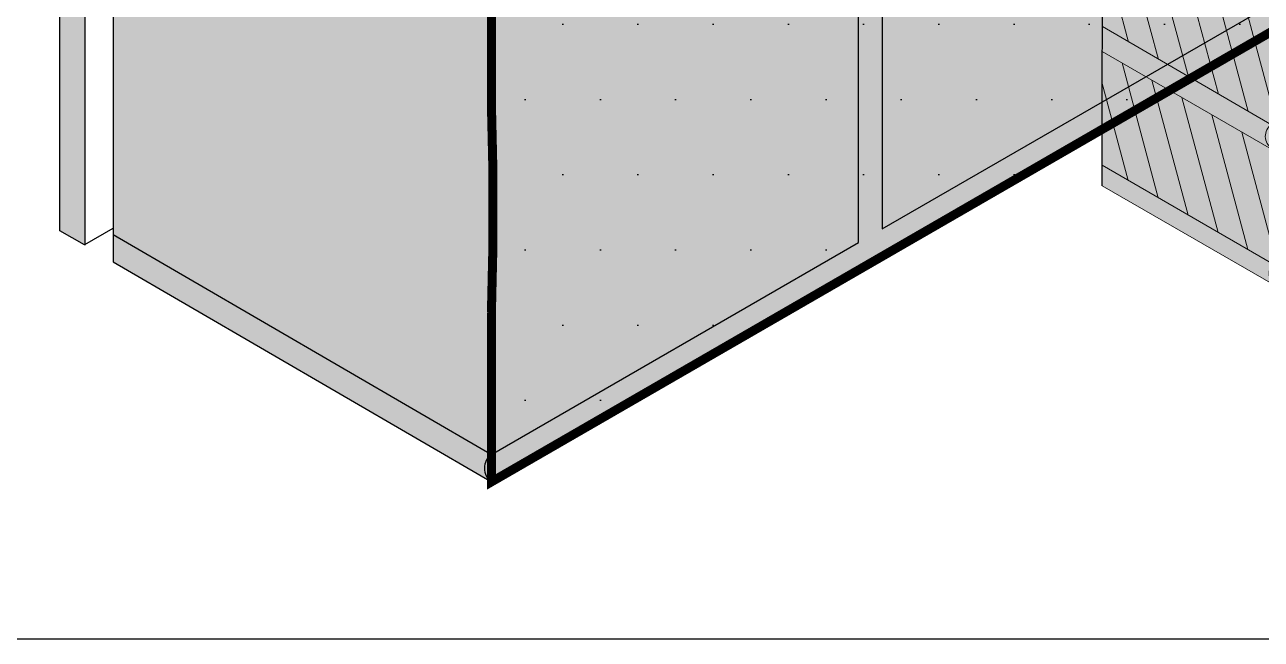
# Model space of a CAD drawing. Extents: x 398.6 to 449.6, y 59.2 to 125.2.
# Drawn here: x 409.61 to 419.88, y 95.01 to 100.12 of the extents above; entities that cross this region are included whole.
import ezdxf

# ---------------------------------------------------------------- set-up
doc = ezdxf.new("R2010")
doc.units = 0
doc.header["$LTSCALE"] = 1.5
doc.header["$MEASUREMENT"] = 0
doc.linetypes.add('DASHED2', pattern=[0.375, 0.25, -0.125])
for name, color, linetype in [('8x11-ttb$0$B', 5, 'CONTINUOUS'), ('CMU', 250, 'CONTINUOUS'), ('SEALANT', 250, 'CONTINUOUS'), ('STRUCTURE', 250, 'CONTINUOUS'), ('TEXT', 7, 'CONTINUOUS'), ('Tyvek FA WB', 10, 'DASHED2')]:
    doc.layers.add(name, color=color, linetype=linetype)
doc.layers.add('brick', color=250, linetype='CONTINUOUS', lineweight=5)
doc.layers.add('grout', color=7, linetype='CONTINUOUS', true_color=0xdedede)
doc.styles.add('DETAILS', font='sanss___.ttf', dxfattribs={"height": 1})
doc.dimstyles.new('TYVEKDETAILS', dxfattribs={"dimscale": 6, "dimtxt": 1.5, "dimasz": 0.1, "dimexe": 0.75, "dimexo": 0.75, "dimgap": 0.75, "dimtad": 0, "dimtih": 1, "dimtoh": 1, "dimdec": 4, "dimzin": 0, "dimdsep": 46, "dimlunit": 4, "dimtxsty": 'DETAILS', "dimcen": 0.0625, "dimadec": 0, "dimazin": 0, "dimtfac": 1, "dimtdec": 4, "dimtofl": 0, "dimtmove": 0, "dimatfit": 3, "dimfxl": 1, "dimfrac": 2, "dimtolj": 1, "dimtzin": 0, "dimarcsym": 0})
pattern_1 = [(45, (-10.05215739174389, 16.68313436991416), (-0.1435868707546933, 0.1435868707546933), [])]

# ---------------------------------------------------------------- blocks, each defined once
blk = doc.blocks.new('CMU 4')
at = {"layer": 'CMU', "true_color": 0xdedede}
h = blk.add_hatch(color=254, dxfattribs=at)
h.paths.add_polyline_path([(0, -15.22727272727258), (2.220446049250313e-16, -11.59090909090895), (-3.050771308786068, -13.35227272727261), (-3.050771308786068, -16.98863636363626)])
h.paths.add_polyline_path([(-3.247595264191659, -17.10227272727263), (-3.247595264191659, -13.46590909090899), (-6.495190528383276, -15.34090909090901), (-9.545961837169386, -17.10227272727268), (-9.545961837169386, -20.7386363636363)])
h.paths.add_polyline_path([(-9.74278579257492, -17.21590909090904), (-12.79355710136099, -18.97727272727268), (-12.79355710136099, -22.61363636363626), (-9.74278579257492, -20.85227272727263)])
h.paths.add_polyline_path([(-14.88028213864057, -17.41149081103153, 0.2686522828218967), (-15.22196446276875, -17.41065308417538), (-15.34650387789089, -17.48236677147628), (-15.34650387789089, -17.49048950620766), (-13.38293001847666, -18.63403417166566), (-13.38293001847666, -18.40676144439294), (-13.38293001847666, -18.28351761110133)])
at = {"layer": 'CMU', "true_color": 0x8f8f8f}
h = blk.add_hatch(color=252, dxfattribs=at)
h.paths.add_polyline_path([(-6.298366572977727, -19.09090909090901), (-3.247595264191659, -17.32954545454533), (0, -15.45454545454527), (0, -15.22727272727258), (-3.050771308786068, -16.98863636363626), (-3.050771308786068, -13.35227272727261), (-3.247595264191659, -13.46590909090899), (-3.24759526419166, -17.10227272727263), (-9.545961837169386, -20.73863636363629), (-9.545961837169386, -17.10227272727268), (-9.74278579257492, -17.21590909090903), (-9.74278579257492, -20.85227272727263), (-12.79355710136092, -22.61363636363622, 0.507812903979427), (-12.79355710136107, -22.84090909090905)])
h.paths.add_polyline_path([(-12.79355710136169, -22.8409090909086, -0.5078129039775368), (-12.79355710136098, -22.61363636363626), (-15.93587533777628, -20.78361543562488), (-15.93587533777628, -21.01088816289769)])
at = {"layer": 'CMU', "true_color": 0x999999}
blk.add_hatch(color=253, dxfattribs=at).paths.add_polyline_path([(-15.93587533777628, -20.78361543562488), (-12.79355710136099, -22.61363636363626), (-12.79355710136099, -18.9772727272727), (-13.38293001847666, -18.63403417166569), (-15.93587533777628, -17.14725179926131)])
at = {"layer": 'CMU'}
for p, q in [((-9.545961837169386, -17.10227272727263), (-9.545961837169386, -20.73863636363626)), ((-9.54596183716933, -20.73863636363626), (-3.247595264191659, -17.10227272727263)), ((-9.74278579257492, -20.85227272727263), (-9.74278579257492, -17.21590909090901)), ((-6.298366572977727, -19.09090909090901), (-12.79355710136099, -22.84090909090901)), ((-12.79355710136099, -22.61363636363626), (-9.74278579257492, -20.85227272727263))]:
    blk.add_line(p, q, dxfattribs=at)
for points in [[(-15.93587533777628, -16.91997907198851), (-15.93587533777628, -21.01088816289769)], [(-12.79355710136099, -18.97727272727269), (-12.79355710136099, -22.61363636363626)], [(-15.93587533777628, -20.78361543562488), (-12.79355710136099, -22.61363636363626)], [(-15.93587533777628, -21.01088816289769), (-12.79355710136099, -22.84090909090901)]]:
    blk.add_lwpolyline(points, dxfattribs=at)
blk.add_arc((-12.7105220843909, -22.72727272727269), 0.1407410287859649, 126.1559039820804, 233.8440960178824, dxfattribs=at)
blk = doc.blocks.new('brick 1')
at = {"layer": 'brick'}
blk.add_hatch(color=15, dxfattribs=at).paths.add_polyline_path([(-9.52935826844805, -3.842037333643106), (-9.526756833107811, -1.574400622093819), (-7.902256833107742, -0.6394989885830427), (-7.902256833107799, 0.5111885114169326), (-6.277756833107674, 1.447994527769239), (-6.280358268448026, 2.604287341897376), (-4.655858268447957, 3.53918897540801), (-4.655858268447957, 4.69288035419595), (-3.02875683310333, 5.632287805885994), (-3.031358268447889, 6.784477245282474), (-1.406858268447877, 7.722382757581059), (0, 6.910132757580968), (4.376943252282217e-12, 2.529532139305957e-12), (-8.0919810674514, -4.671907447565545)])
h = blk.add_hatch(dxfattribs=at)
h.set_pattern_fill('ANSI31', color=256, scale=1.6245, angle=59.99999999999999, style=0)
h.set_pattern_definition([(104.9999999999999, (-10.08826698004202, 16.6622864893899), (-0.1961433131008239, -0.05255644234613059), [])])
h.paths.add_polyline_path([(-0.0361095882982454, 6.889284877056795), (-1.442967856746066, 7.701534877056773), (-3.025605846256326, 6.787798407783356), (-1.618747577808392, 5.975548407783364)])
h = blk.add_hatch(dxfattribs=at)
h.set_pattern_fill('ANSI31', color=256, scale=1.6245, style=0)
h.set_pattern_definition(pattern_1)
h.paths.add_polyline_path([(0, 5.962507757581108), (0, 6.910132757581124), (-1.624500000000126, 5.972227245282482), (-1.624500000000012, 5.024602245282523)])
h = blk.add_hatch(dxfattribs=at)
h.set_pattern_fill('ANSI31', color=256, scale=1.6245, angle=59.99999999999999, style=0)
h.set_pattern_definition([(104.9999999999999, (-168.146833475195, 0.6763789249576035), (-0.1961433131008239, -0.05255644234613059), [])])
h.paths.add_polyline_path([(-1.624500000000126, 5.972227245282482), (-3.031358268447889, 6.784477245282446), (-3.031358268447889, 5.836852245282429), (-1.624500000000239, 5.024602245282452)])
h = blk.add_hatch(dxfattribs=at)
h.set_pattern_fill('ANSI31', color=256, scale=1.6245, angle=59.99999999999999, style=0)
h.set_pattern_definition([(104.9999999999999, (-10.09523236524342, 16.65818537201537), (-0.1961433131008239, -0.05255644234613059), [])])
h.paths.add_polyline_path([(-1.625712963009846, 4.817755911620907), (-3.032571231457666, 5.630005911620898), (-4.657071231457735, 4.692100399322314), (-3.250212963009858, 3.879850399322322)])
h = blk.add_hatch(dxfattribs=at)
h.set_pattern_fill('ANSI31', color=256, scale=1.6245, style=0)
h.set_pattern_definition(pattern_1)
h.paths.add_polyline_path([(-0.2030625000001578, 4.691578189755731), (-0.2030625000001578, 5.639203189755747), (-3.249000000000137, 3.880630354195958), (-3.249000000000137, 2.933005354195942)])
h = blk.add_hatch(dxfattribs=at)
h.set_pattern_fill('ANSI31', color=256, scale=1.6245, angle=59.99999999999999, style=0)
h.set_pattern_definition([(104.9999999999999, (-169.7713334751949, -1.415217966128907), (-0.1961433131008239, -0.05255644234613059), [])])
h.paths.add_polyline_path([(-3.249000000000137, 3.880630354195958), (-4.655858268447957, 4.69288035419595), (-4.655858268447957, 3.745255354195933), (-3.249000000000137, 2.933005354195942)])
h = blk.add_hatch(dxfattribs=at)
h.set_pattern_fill('ANSI31', color=256, scale=1.6245, style=0)
h.set_pattern_definition(pattern_1)
h.paths.add_polyline_path([(0, 3.65812887879305), (0, 4.605753878793095), (-1.624500000000126, 3.667848366494482), (-1.624500000000126, 2.720223366494437)])
h = blk.add_hatch(dxfattribs=at)
h.set_pattern_fill('ANSI31', color=256, scale=1.6245, angle=59.99999999999999, style=0)
h.set_pattern_definition([(104.9999999999999, (-10.09606438359276, 16.66078853513883), (-0.1961433131008239, -0.05255644234613059), [])])
h.paths.add_polyline_path([(-3.2510449813592, 2.731766062445743), (-4.657903249806964, 3.544016062445749), (-6.282403249807089, 2.606110550147164), (-4.875544981359269, 1.793860550147159)])
h = blk.add_hatch(dxfattribs=at)
h.set_pattern_fill('ANSI31', color=256, scale=1.6245, style=0)
h.set_pattern_definition(pattern_1)
h.paths.add_polyline_path([(-1.827562500000226, 2.602985177457114), (-1.827562500000226, 3.550610177457131), (-4.873500000000149, 1.792037341897341), (-4.873500000000149, 0.8444123418973248)])
h = blk.add_hatch(dxfattribs=at)
h.set_pattern_fill('ANSI31', color=256, scale=1.6245, style=0)
h.set_pattern_definition(pattern_1)
h.paths.add_polyline_path([(-0.2030625000001578, 2.39020318975561), (-0.2030625000001578, 3.337828189755626), (-3.249000000000137, 1.579255354195865), (-3.249000000000137, 0.631630354195849)])
h = blk.add_hatch(dxfattribs=at)
h.set_pattern_fill('ANSI31', color=256, scale=1.6245, angle=59.99999999999999, style=0)
h.set_pattern_definition([(104.9999999999999, (-171.3958334751949, -3.506814857215417), (-0.1961433131008239, -0.05255644234613059), [])])
h.paths.add_polyline_path([(-4.873500000000149, 1.789033463109448), (-6.280358268447912, 2.601283463109453), (-6.280358268447912, 1.653658463109409), (-4.873500000000149, 0.8414084631094312)])
h = blk.add_hatch(dxfattribs=at)
h.set_pattern_fill('ANSI31', color=256, scale=1.6245, style=0)
h.set_pattern_definition(pattern_1)
h.paths.add_polyline_path([(0, 1.353750000005121), (0, 2.301375000005166), (-1.624500000000126, 1.363469487706553), (-1.624500000000126, 0.4158444877065079)])
h = blk.add_hatch(dxfattribs=at)
h.set_pattern_fill('ANSI31', color=256, scale=1.6245, angle=59.99999999999999, style=0)
h.set_pattern_definition([(104.9999999999999, (-10.09502346554268, 16.66131024538026), (-0.1961433131008239, -0.05255644234613059), [])])
h.paths.add_polyline_path([(-4.874504063309075, 0.640690881600662), (-6.281362331756895, 1.452940881600654), (-7.905862331757021, 0.5150353693020691), (-6.499004063309144, -0.2972146306979369)])
h = blk.add_hatch(dxfattribs=at)
h.set_pattern_fill('ANSI31', color=256, scale=1.6245, style=0)
h.set_pattern_definition(pattern_1)
h.paths.add_polyline_path([(-3.452062500000238, 0.5143921651584975), (-3.452062500000238, 1.462017165158542), (-6.498000000000218, -0.2965556704012471), (-6.498000000000161, -1.244180670401263)])
h = blk.add_hatch(dxfattribs=at)
h.set_pattern_fill('ANSI31', color=256, scale=1.6245, style=0)
h.set_pattern_definition(pattern_1)
h.paths.add_polyline_path([(-1.827562500000226, 0.2986062986691564), (-1.827562500000226, 1.246231298669201), (-4.873500000000149, -0.5123415368905881), (-4.873500000000149, -1.459966536890605)])
h = blk.add_hatch(dxfattribs=at)
h.set_pattern_fill('ANSI31', color=256, scale=1.6245, style=0)
h.set_pattern_definition(pattern_1)
h.paths.add_polyline_path([(-0.2030625000001578, 0.08582431096773746), (-0.2030625000001578, 1.033449310967754), (-3.249000000000137, -0.7251235245920071), (-3.249000000000137, -1.672748524592052)])
h = blk.add_hatch(dxfattribs=at)
h.set_pattern_fill('ANSI31', color=256, scale=1.6245, angle=59.99999999999999, style=0)
h.set_pattern_definition([(104.9999999999999, (-173.0203334751949, -5.595407869514034), (-0.1961433131008239, -0.05255644234613059), [])])
h.paths.add_polyline_path([(-6.498000000000161, -0.2995595491891407), (-7.904858268447924, 0.5126904508108368), (-7.904858268447924, -0.434934549189208), (-6.498000000000218, -1.247184549189186)])
h = blk.add_hatch(dxfattribs=at)
h.set_pattern_fill('ANSI31', color=256, scale=1.6245, angle=59.99999999999999, style=0)
h.set_pattern_definition([(104.9999999999999, (-10.09289093652211, 16.6632131309417), (-0.1961433131008239, -0.05255644234613059), [])])
h.paths.add_polyline_path([(-6.494270098948334, -1.444497305742573), (-7.901128367396154, -0.6322473057425668), (-9.52562836739628, -1.570152818041137), (-8.118770098948403, -2.382402818041157)])
h = blk.add_hatch(dxfattribs=at)
h.set_pattern_fill('ANSI31', color=256, scale=1.6245, style=0)
h.set_pattern_definition(pattern_1)
h.paths.add_polyline_path([(-5.07656250000025, -1.574200847140091), (-5.07656250000025, -0.6265758471400744), (-8.122500000000286, -2.385148682699864), (-8.122500000000173, -3.33277368269988)])
h = blk.add_hatch(dxfattribs=at)
h.set_pattern_fill('ANSI31', color=256, scale=1.6245, style=0)
h.set_pattern_definition(pattern_1)
h.paths.add_polyline_path([(-3.452062500000238, -1.789986713629375), (-3.452062500000238, -0.8423617136293586), (-6.498000000000218, -2.600934549189148), (-6.498000000000161, -3.548559549189164)])
h = blk.add_hatch(dxfattribs=at)
h.set_pattern_fill('ANSI31', color=256, scale=1.6245, angle=59.99999999999999, style=0)
h.set_pattern_definition([(104.9999999999999, (-174.6448334751995, -7.684000881815265), (-0.1961433131008239, -0.05255644234613059), [])])
h.paths.add_polyline_path([(-8.12250000000472, -2.388152561490386), (-9.529358268452484, -1.575902561490395), (-9.529358268452484, -2.52352756149044), (-8.122500000004834, -3.335777561490417)])
h = blk.add_hatch(dxfattribs=at)
h.set_pattern_fill('ANSI31', color=256, scale=1.6245, angle=59.99999999999999, style=0)
h.set_pattern_definition([(104.9999999999999, (-174.6474349105773, -8.833186442443164), (-0.1961433131008239, -0.05255644234613059), [])])
h.paths.add_polyline_path([(-8.125101435382533, -3.5373381221183), (-9.531959703830353, -2.725088122118294), (-9.531959703830353, -3.672713122118338), (-8.12510143538259, -4.484963122118316)])
h = blk.add_hatch(dxfattribs=at)
h.set_pattern_fill('ANSI31', color=256, scale=1.6245, style=0)
h.set_pattern_definition([(45, (13.91971697834094, -44.05139998371572), (-0.1435868707546933, 0.1435868707546933), [])])
h.paths.add_polyline_path([(-6.701062500000262, -3.665797738226516), (-8.122500000000173, -4.486465061487721), (-8.12250000000006, -3.538840061487676), (-6.701062500000262, -2.7181727382265)])
at = {"layer": 'grout'}
h = blk.add_hatch(color=256, dxfattribs=at)
h.paths.add_polyline_path([(-3.031358268447889, 5.836852245282429), (-3.031358268447889, 5.633789745282471), (-1.621890974889141, 4.820042187844692), (-1.624499999843295, 5.0246022451919)], flags=17)
edge = h.paths.add_edge_path()
edge.add_line((-0.2030625000001578, 5.63920318975569), (-0.2030625000001578, 4.691578189755674))
edge.add_line((-0.2030625000001578, 4.691578189755674), (-3.249000000000194, 2.933005354195927))
edge.add_arc((-3.174715246318215, 2.831474104195948), 0.1258046873377636, 126.1908532054012, 226.830742487642)
edge.add_line((-3.260785262103127, 2.739720239215032), (-3.246398564660012, 2.731444793589844))
edge.add_line((-3.246398564660012, 2.731444793589858), (-1.827562500000226, 3.550610177457116))
edge.add_line((-1.827562500000226, 3.550610177457102), (-1.827562500000226, 3.547606298669166))
edge.add_line((-1.827562500000226, 3.547606298669166), (-1.82496106465544, 3.549108238065699))
edge.add_line((-1.82496106465544, 3.549108238065699), (-1.82496106465544, 2.601483238065711))
edge.add_line((-1.82496106465544, 2.601483238065711), (-1.826060560606209, 2.600848443782553))
edge.add_line((-1.826060560606152, 2.600848443782567), (-1.726031250000119, 2.458541771975746))
edge.add_line((-1.726031250000176, 2.458541771975746), (-1.624500000000126, 2.720223366494452))
edge.add_line((-1.624500000000126, 2.720223366494437), (-1.624500000000126, 3.667848366494454))
edge.add_line((-1.624500000000126, 3.667848366494454), (0, 4.605753878793095))
edge.add_line((0, 4.605753878793095), (0, 5.791229938522108))
edge.add_arc((13.0986660774347, 5.876868848392107), 13.09894602748717, 179.6254062728348, 180.3745937301558, ccw=False)
edge.add_line((-4.433786671143025e-12, 5.962507757578393), (-1.624499999843295, 5.02460224537316))
edge.add_line((-1.624499999843295, 5.02460224537316), (-1.621890974889141, 4.820042187844692))
edge.add_line((-1.621890974889141, 4.820042187844692), (-3.249000000002695, 3.88063035419529))
edge.add_line((-3.249000000002638, 3.880630354195276), (-0.203062500000101, 5.63920318975569))
for points in [[(-4.655858268447957, 3.745255354195962), (-4.655858268447957, 3.542192854195932), (-4.653256833071339, 3.540690914781905), (-3.260785262103127, 2.73972023921506, -0.4697112519092514), (-3.249000000000137, 2.933005354195956)], [(0, 3.65812887879305), (-1.624500000000126, 2.720223366494466), (-1.726031250000119, 2.458541771975788), (-0.2030625000001578, 3.337828189755655), (-0.2030625000001578, 2.390203189755582), (-1.63355011739975, 1.564310778777539), (-1.624500000000126, 1.363469487706524), (0, 2.301375000005137)], [(-3.452062500000181, 0.5143921651585828), (-3.249000000000137, 0.631630354195849), (-3.249000000000137, 1.579255354195894), (-1.726031250000176, 2.45854177197576), (-1.82756250000017, 2.602985177457086), (-4.873500000000035, 0.8444123418974385, 0.507429325019041), (-4.873500000000092, 0.641349841897366), (-3.452062500000181, 1.462017165158514)], [(-6.277756833107674, 1.657360398129569), (-6.277756833107674, 1.45209790250334), (-4.873500000000149, 0.6413498418973376, -0.5074293250186991), (-4.873500000000149, 0.8444123418973533), (-4.873500000000149, 0.8444164099307017)], [(-6.498000000000161, -1.244180670401178, 0.5527897492277396), (-6.489683538130748, -1.445445537690077), (-5.07656250000025, -0.6295797259279112), (-5.07656250000025, -1.577204725927942), (-4.873500000000149, -1.459966536890576), (-4.873500000000149, -0.5123415368905739), (-1.82756250000017, 1.246231298669173), (-1.82756250000017, 0.2986062986691707), (-1.624500000000126, 0.4158444877065079), (-1.624500000000126, 1.363469487706553), (-1.63355011739975, 1.564310778777667), (-3.249000000000137, 0.6316303541959343), (-3.452062500000125, 0.5143921651586112)], [(-9.52935826844805, -3.67201506586153), (-9.52935826844805, -3.842037333643106), (-8.09198106745157, -4.671907447565431, -0.5074293250183682), (-8.09198106745174, -4.468844947565501), (-8.122499999999718, -4.486465061487451)]]:
    blk.add_hatch(color=256, dxfattribs=at).paths.add_polyline_path(points)
h = blk.add_hatch(color=256, dxfattribs=at)
h.paths.add_polyline_path([(-4.873500000000149, -1.459966536890576), (-5.07656250000025, -1.577204725927928), (-6.506918191678324, -2.403020969555214), (-6.498000000000218, -2.600934549189148), (-3.452062500000181, -0.8423617136293302), (-3.452062500000181, -1.789986713629403), (-6.498000000000275, -3.548559549189193), (-6.498000000000275, -3.751622049189237), (-1.13686837721616e-13, 5.016431714466307e-12), (-1.13686837721616e-13, 0.2030625000050605), (-1.13686837721616e-13, 1.150687500005105), (-0.009050117399738156, 1.348524912288255), (-1.624500000000126, 0.4158444877065079), (-1.82756250000017, 0.2986062986691849)])
h.paths.add_polyline_path([(-0.2030625000001578, 1.033449310967754), (-0.2030625000001578, 0.08582431096770904), (-3.249000000000137, -1.672748524592052), (-3.249000000000137, -0.7251235245920071)], flags=16)
h = blk.add_hatch(color=256, dxfattribs=at)
h.paths.add_polyline_path([(-7.902256833107742, -0.4342405609902329), (-7.902256833107742, -0.6364951097952627), (-6.498000000000047, -1.447243170401322), (-6.492259558576677, -1.443928925000264, -0.5368382818058616), (-6.500339383958362, -1.245830246984454)])
h.paths.add_polyline_path([(-6.701062500000262, -2.7181727382265), (-6.701062500000262, -3.665797738226516), (-8.091981067451684, -4.468844947565486, 0.5074293250183982), (-8.09198106745157, -4.671907447565417), (-6.498000000000275, -3.751622049189237), (-6.498000000000275, -3.548559549189193), (-6.498000000000218, -2.600934549189176), (-6.506918191678324, -2.403020969555214), (-8.12250000000023, -3.335777561487731), (-8.12250000000023, -3.334273588076812), (-9.52935826844805, -2.519823592451203), (-9.52935826844805, -2.726590061487684), (-8.122500000000116, -3.538840061487733)])
at = {"layer": 'brick'}
blk.add_lwpolyline([(-9.52935826844805, -3.842037333643106), (-9.526756833107811, -1.574400622093819), (-7.902256833107742, -0.6394989885830427), (-7.902256833107799, 0.5111885114169326), (-6.277756833107674, 1.447994527769239), (-6.280358268448026, 2.604287341897376), (-4.655858268447957, 3.53918897540801), (-4.655858268447957, 4.69288035419595), (-3.02875683310333, 5.632287805885994), (-3.031358268447889, 6.784477245282474), (-1.406858268447877, 7.722382757581059), (0, 6.910132757580968), (4.376943252282217e-12, 2.529532139305957e-12), (-8.0919810674514, -4.671907447565545)], close=True, dxfattribs=at)
for points in [[(-3.031358268447889, 6.784477245282474), (-1.406858268447877, 7.722382757581059)], [(-1.406858268447877, 7.722382757581059), (0, 6.910132757580996), (-1.624500000000126, 5.972227245282482), (-3.031358268447889, 6.784477245282474), (-1.406858268447877, 7.722382757581059)], [(-1.13686837721616e-13, 6.910132757581053), (-1.406858268447877, 7.722382757581059)], [(-1.624500000000126, 5.972227245282482), (0, 6.910132757581124)], [(0, 6.910132757581124), (-1.624500000000126, 5.972227245282482)], [(0, 6.910132757580996), (0, 5.073275133327115e-12)], [(-1.624500000000126, 5.972227245282482), (-3.031358268447889, 6.784477245282474)], [(-3.031358268447889, 6.784477245282446), (-3.031358268447889, 5.8390522409087), (-1.624499999999898, 5.024602245282566), (-1.624500000000126, 5.972227245282482)], [(-1.624500000000126, 5.972227245282482), (-1.624500000000012, 5.024602245282679), (0, 5.96250775758115)], [(-1.624500000000126, 5.024602245282466), (0, 5.962507757581108)], [(-1.624500000000126, 5.024602245282466), (-3.031358268447889, 5.836852245282429)], [(-1.70530256582424e-13, 4.808816378793054), (-1.70530256582424e-13, 4.808816378793054), (-1.13686837721616e-13, 5.756441378793099)], [(-3.031358268447889, 5.630785866494534), (-1.621890974889141, 4.820042187844692), (-3.249000000000137, 3.880630354195958), (-4.655858268447957, 4.692880354195978), (-3.031358268447889, 5.630785866494534)], [(-3.249000000000137, 3.880630354195958), (-0.2030625000001578, 5.639203189755747)], [(-0.2030625000001578, 5.63920318975569), (-0.203062500000101, 4.691578189755731), (-3.249000000000137, 2.933005354195942), (-3.249000000000137, 3.880630354195958), (-0.2030625000001578, 5.63920318975569)], [(-1.621890974889141, 4.820042187844692), (-3.031358268447889, 5.633789745282471)], [(-0.2030625000001578, 5.639203189755719), (-0.2030625000001578, 4.691578189755731)], [(-3.249000000000137, 3.880630354195958), (-4.655858268447957, 4.69288035419595)], [(-4.655858268447957, 4.69288035419595), (-4.655858268447957, 3.747455349822204), (-3.249000000000137, 2.933005354195998)], [(-4.655858268447957, 4.69288035419595), (-4.655858268447957, 3.53918897540801)], [(-3.249000000000137, 2.93300535419597), (-0.2030625000001578, 4.691578189755759)], [(-1.624500000000126, 3.667848366494482), (0, 4.605753878793095)], [(0, 3.65812887879305), (-1.624499999995692, 2.720223366497052), (-1.624499999995635, 3.667848366497068), (0, 4.605753878793095)], [(-3.249000000000137, 3.880630354195958), (-3.249000000000137, 2.933005354195942)], [(-3.249000000000137, 2.933005354195942), (-4.655858268447957, 3.745255354195962)], [(-1.624500000000126, 3.667848366494482), (-1.624500000000126, 2.720223366494437)], [(-1.624500000000126, 2.720223366494437), (0, 3.658128878793079)], [(-4.653256833107775, 3.540690914801942), (-3.246398564660012, 2.731444793589858), (-4.870898564660024, 1.790535402503352), (-6.277756833107787, 2.602785402503358), (-4.653256833107775, 3.540690914801942)], [(-4.873500000000149, 1.79203734189737), (-1.827562500000113, 3.550610177457131)], [(-1.82496106465544, 3.549108238065699), (-1.82496106465544, 2.601483238065711), (-4.870898564655533, 0.8429104025059218), (-4.870898564655477, 1.790535402505967), (-1.82496106465544, 3.549108238065699)], [(-3.249000000000137, 2.729942854195926), (-4.655858268447957, 3.542192854195932)], [(-1.82756250000017, 3.550610177457131), (-1.82756250000017, 2.602985177457114)], [(-0.2030624999956672, 3.337828189758241), (-0.2030624999955535, 2.390203189758225), (-3.248999999995647, 0.6316303541984354), (-3.24899999999559, 1.57925535419848), (-0.2030624999956672, 3.337828189758241)], [(-3.249000000000137, 1.579255354195894), (-0.2030625000001578, 3.337828189755655)], [(-0.2030625000001578, 3.337828189755626), (-0.2030625000001578, 2.390203189755638)], [(-4.873500000000149, 1.792037341897341), (-6.280358268448026, 2.604287341897376)], [(-6.277756833107787, 2.602785402503358), (-6.277756833107787, 1.657360398129597), (-4.870898564659967, 0.8429104025033922)], [(-4.873500000000263, 0.8444123418973248), (-1.827562500000113, 2.602985177457114)], [(-3.249000000000137, 0.6316303541959343), (-0.2030625000001578, 2.390203189755724)], [(-1.624500000000126, 1.363469487706553), (0, 2.301375000005166)], [(0, 1.353750000005121), (-1.624499999995692, 0.4158444877091227), (-1.624499999995635, 1.363469487709139), (0, 2.301375000005137)], [(-4.873500000000149, 1.792037341897341), (-4.873500000000149, 0.8444123418973533)], [(-3.249000000000137, 1.579255354195894), (-3.249000000000137, 0.631630354195849)], [(-6.280358268447912, 1.450595963109421), (-4.873500000000149, 0.6413498418973376), (-6.498000000000161, -0.2995595491891692), (-7.904858268447924, 0.5126904508108368), (-6.280358268447912, 1.450595963109421)], [(-3.452062499995691, 1.462017165161129), (-3.452062499995577, 0.5143921651611123), (-6.497999999995727, -1.244180670398677), (-6.49799999999567, -0.2965556703986323), (-3.452062499995691, 1.462017165161129)], [(-4.873500000000149, 0.6413498418973376), (-6.280358268448026, 1.453599841897343)], [(-3.452062500000181, 1.462017165158542), (-3.452062500000181, 0.5143921651585259)], [(-1.624500000000126, 1.36647336649439), (-1.624500000000126, 0.4158444877065364)], [(-1.827562499995679, 1.249235177459624), (-1.827562499995565, 0.3016101774596081), (-4.873499999995715, -1.456962658100153), (-4.873499999995659, -0.5093376581001365), (-1.827562499995679, 1.249235177459624)], [(-4.873500000000149, -0.5123415368905881), (-1.827562500000113, 1.246231298669201)], [(-1.82756250000017, 1.249235177457038), (-1.82756250000017, 0.2986062986691849)], [(4.376943252282217e-12, 0.2030625000090112), (4.433786671143025e-12, 1.150687500005134)], [(-0.2030624999956672, 1.033449310970312), (-0.2030624999955535, 0.08582431097032384), (-3.248999999995647, -1.672748524589466), (-3.24899999999559, -0.7251235245894208), (-0.2030624999956672, 1.033449310970312)], [(-0.2030625000001578, 1.033449310967725), (-0.2030625000001578, 0.08582431096773746)], [(-6.498000000000218, -0.2965556704012471), (-7.904858268448038, 0.5156943295987588)], [(-6.498000000000161, -1.244180670401178), (-3.452062500000125, 0.5143921651586112)], [(-7.904858268447924, 0.5126904508108368), (-7.904858268447924, -0.4327345535629235), (-6.498000000000104, -1.247184549189129)], [(-4.873499999995659, -0.5123415368879733), (-3.452062500004615, 0.3113296651557818)], [(-8.09198106745157, -4.671907447565431), (0, 5.073275133327115e-12)], [(-6.498000000000218, -0.2965556704012471), (-6.498000000000218, -1.244180670401263)], [(-6.498000000000218, -0.2965556704012471), (-6.498000000000218, -1.244180670401178)], [(-6.498000000000218, -1.244180670401263), (-7.904858268448038, -0.4319306704012575)], [(-4.873500000000149, -0.5093376581027229), (-4.873500000000149, -1.459966536890576)], [(-7.904858268448038, -0.6349931704012732), (-9.526756833107811, -1.574400622093819), (-8.122500000000286, -2.385148682699864), (-6.498000000000218, -1.447243170401251), (-7.904858268448038, -0.6349931704012732)], [(-6.498000000000218, -1.447243170401251), (-7.904858268448038, -0.6349931704012732)], [(-6.492435679203879, -1.45045573250566), (-5.07656250000025, -0.6300088514690287)], [(-5.07656250000025, -0.6300088514690287), (-5.07656250000025, -1.577204725927928)], [(-3.249000000000137, -0.7251235245920356), (-3.249000000000137, -1.672748524592052)], [(-3.249000000000137, -0.7251235246950358), (-3.249000000000137, -1.672748524695024)], [(-3.452062500000181, -0.8393578348415502), (-3.452062500000125, -1.786982834841567), (-6.498000000000275, -3.545555670401328), (-6.498000000000218, -2.597930670401311), (-3.452062500000181, -0.8393578348415502)], [(-6.498000000000218, -2.600934549189205), (-3.452062500000125, -0.8423617136294155)], [(-6.498000000000218, -2.600934549189148), (-3.452062500000238, -0.8423617136293586)], [(-9.52935826844805, -1.572898682699858), (-9.52935826844805, -3.842037333643106)], [(-8.122500000000286, -3.335777561487717), (-5.07656250000025, -1.577204725927928)], [(-8.122500000000286, -2.385148682699864), (-8.122500000000286, -3.335777561487717), (-9.52784176536369, -2.520121691890139)], [(-6.498000000000218, -2.600934549189148), (-6.498000000000218, -3.548559549189164)], [(-9.529358268490228, -2.726590061512226), (-9.529358268447936, -3.672015065861601), (-8.122499999999718, -4.486465061487465)], [(-8.12250000000006, -3.538840061487676), (-9.529358268490228, -2.726590061512226)], [(-6.701062500000262, -3.665797738226516), (-8.122500000000173, -4.486465061487721), (-8.12250000000006, -3.538840061487676), (-6.701062500000262, -2.7181727382265), (-6.701062500000262, -3.665797738226516)], [(-8.09198106745157, -4.671907447565431), (-9.52935826844805, -3.842037333643106)]]:
    blk.add_lwpolyline(points, dxfattribs=at)
for points in [[(-4.433786671143025e-12, 5.962507757578393, 0.006573602505563152), (0, 5.791229938522093, 0.6170927435657612)], [(-1.624499999857676, 5.027606123987951, 0.5446144384882674), (-1.618759558434135, 4.827857869389007)], [(-3.248999999956368, 2.936009232958398, 0.5446144384882674), (-3.24325955853277, 2.736260978359425)], [(-4.870898564655704, 0.8459142812886142, 0.5446144384882674), (-4.86515812323205, 0.64616602668967)], [(-6.498000000000275, -1.24418067040132, 0.5446144384882674), (-6.492259558576677, -1.443928925000264)], [(-8.1225000000004, -3.332773682699909, 0.5446144384882674), (-8.116759558576803, -3.532521937298881)], [(-8.09198106745157, -4.468844947565415, 0.5074293250186991), (-8.09198106745157, -4.671907447565403)]]:
    blk.add_lwpolyline(points, format="xyb", dxfattribs=at)

msp = doc.modelspace()

# ---------------------------------------------------------------- hatches: boundary and pattern name
at = {"layer": 'STRUCTURE'}
h = msp.add_hatch(dxfattribs=at)
h.set_pattern_fill('AR-SAND', color=256, scale=0.25, style=0)
h.set_pattern_definition([(37.50000000000001, (443.4864370825907, 62.47136160580001), (-0.01574833952740204, 0.4817059422532897), [0, -0.38, 0, -0.425, 0, -0.40625]), (7.499999999999999, (443.4864370825907, 62.47136160580001), (0.4424441763169318, 0.7055365163074351), [0, -0.205, 0, -0.3425, 0, -0.13125]), (327.5, (443.1789370825907, 62.47136160580001), (0.7785354654378738, 0.001414763384241124), [0, -0.125, 0, -0.45, 0, -0.5875]), (317.5, (443.1789370825907, 62.47136160580001), (0.7515316511430733, 0.2194188912335623), [0, -0.0625, 0, -0.295, 0, -0.3375])])
h.paths.add_polyline_path([(410.105436799765, 101.2451982873037), (410.1054367998039, 101.1175893257405), (410.1054367998041, 101.0893284710861), (410.105436799765, 101.0455391131648)], flags=17)
h.paths.add_polyline_path([(409.9020751498053, 98.40505125066757), (410.1054367998267, 98.28468476456275), (410.105436799765, 113.7392302191443), (409.905436799765, 113.8547002729822)])
h.paths.add_polyline_path([(423.1346361224513, 121.2616419554223), (422.9271253669277, 121.3727756725363), (409.9054367997652, 113.8547002729821), (410.1054367997652, 113.7392302191442)])
at = {"layer": 'Tyvek FA WB', "true_color": 0x000000}
h = msp.add_hatch(dxfattribs=at)
h.set_pattern_fill('DOTS', color=18, scale=10, style=0)
h.set_pattern_definition([(0, (-79.04913598048222, -3.629294212698198), (0.3125, 0.625), [0, -0.625])])
edge = h.paths.add_edge_path()
edge.add_line((426.4618637914401, 103.7169939152762), (426.2769543588666, 119.1583397881055))
edge.add_line((426.2769543588666, 119.1583397881055), (425.9397787984402, 118.9636713875292))
edge.add_arc((402.3920795444194, 156.6410309403525), 44.43059264775269, 299.4575165546547, 302.00467189558395, ccw=False)
edge.add_arc((431.2882901329004, 107.3946500568653), 12.69478305357822, 123.7140493674912, 175.5986307028488)
edge.add_arc((406.9519563205037, 109.7328412569904), 11.758365394552, 308.69662038414134, 353.33875739333394, ccw=False)
edge.add_line((414.3032466363584, 100.5558217275452), (413.4833972575056, 100.6900969147325))
edge.add_line((413.4833972575056, 100.6900969147325), (413.4833972575056, 99.75205120266767))
edge.add_arc((370.2123438312598, 98.62696855029165), 43.28567748796013, -1.489401387605426, 1.489401387605426, ccw=False)
edge.add_line((413.4833972575056, 97.50188589791563), (413.4833972575056, 96.31743069719641))
edge.add_line((413.4833972575056, 96.31743069719641), (426.4618637914401, 103.7169939152762))
at = {"layer": 'Tyvek FA WB', "true_color": 0xffffff}
h = msp.add_hatch(color=7, dxfattribs=at)
edge = h.paths.add_edge_path()
edge.add_line((426.2769543588666, 103.7037943335603), (426.2769543588666, 119.1583397881055))
edge.add_line((426.2769543588666, 119.1583397881055), (425.885400557056, 118.9322760952279))
edge.add_arc((396.6052724292345, 166.2680265855679), 55.65967281313608, 299.77081095823866, 301.7393880788913, ccw=False)
edge.add_arc((431.2882901329003, 107.3946500568653), 12.69478305357812, 123.7140493674909, 175.598630702849)
edge.add_arc((409.2865155140661, 109.0885399164423), 9.372100493223396, 300.52579398989377, 355.5960911194493, ccw=False)
edge.add_line((414.0468509822532, 101.0154070743915), (413.4833972575056, 100.6900969147325))
edge.add_line((413.4833972575056, 100.6900969147325), (413.4833972575056, 99.4536472158716))
edge.add_arc((387.9775601007842, 98.58897669022534), 25.52048949732568, -1.941634204116781, 1.941634204116781, ccw=False)
edge.add_line((413.4833972575056, 97.72430616457908), (413.4833972575056, 96.31743069719651))
edge.add_line((413.4833972575056, 96.31743069719651), (426.2769543588666, 103.7037943335603))

# ---------------------------------------------------------------- linework, layer by layer
at = {"layer": '8x11-ttb$0$B', "color": 7}
msp.add_line((448.0795511489291, 95.00924658229725), (400.0795511489291, 95.00924658229725), dxfattribs=at)
at = {"layer": 'SEALANT'}
msp.add_lwpolyline([(418.5585786089849, 98.77891319563341), (418.5611800443252, 101.0465499071827)], dxfattribs=at)
at = {"layer": 'STRUCTURE'}
for points in [[(409.8987537432291, 98.40505268740895), (409.9054367997652, 113.8547002729821), (410.1054367997025, 113.7392302191804), (410.1054367998267, 98.28468476456275)], [(410.3377576145141, 98.42368988397622), (410.102115393189, 98.28764178406175), (409.8987537432291, 98.40505268740895)]]:
    msp.add_lwpolyline(points, dxfattribs=at)
at = {"layer": 'Tyvek FA WB', "const_width": 0.075, "flags": 128}
msp.add_lwpolyline([(426.2769543588666, 103.7037943335603), (426.2769543588666, 119.1583397881055), (425.885400557056, 118.9322760952279, -0.008589749335783353), (424.2420709540197, 117.954399677978, 0.2303378014014355), (418.6309450297586, 108.3688839699417, -0.2450235628512597), (414.0468509822532, 101.0154070743915), (413.4833972575056, 100.6900969147325), (413.4833972575056, 99.4536472158716, -0.01694557657478723), (413.4833972575056, 97.72430616457908), (413.4833972575056, 96.31743069719651), (413.4833972575056, 96.31743069719651), (426.2769543588666, 103.7037943335603)], format="xyb", dxfattribs=at)

# ---------------------------------------------------------------- block references
at = {"layer": 'brick'}
msp.add_blockref('brick 1', (428.087936877433, 102.6209505292765), dxfattribs=at)
at = {"layer": 'CMU', "color": 1}
msp.add_blockref('CMU 4', (426.2769543588666, 119.1583397881055), dxfattribs=at)

# ---------------------------------------------------------------- leaders
at = {"layer": 'TEXT'}
msp.add_leader([(418.5019701900992, 101.4985405584575), (429.4244943812984, 98.03651192953072), (430.4912198341314, 98.03651192953072)], dimstyle='TYVEKDETAILS', override={"dimfxl": 3}, dxfattribs=at)

doc.saveas('drawing.dxf')
